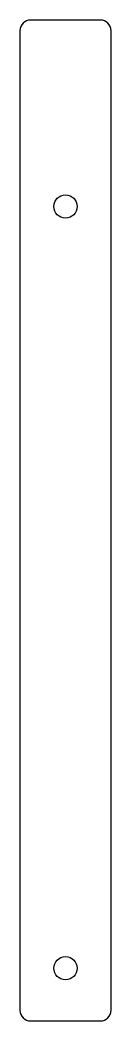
# Model space of a CAD drawing. Header units: millimetres. Extents: x 315 to 341, y 95 to 375.
import ezdxf

# ---------------------------------------------------------------- set-up
doc = ezdxf.new("R2010")
doc.units = ezdxf.units.MM
doc.layers.add('Default', color=7, linetype='Continuous')
doc.layers.add('TIRA_LATERAL_SIS', color=7, linetype='Continuous')

# ---------------------------------------------------------------- blocks, each defined once
blk = doc.blocks.new('SE')
at = {"layer": 'TIRA_LATERAL_SIS', "color": 7, "linetype": 'Continuous'}
for p, q in [((337.52, 375.17), (318.02, 375.17)), ((315.02, 372.17), (315.02, 98.17)), ((340.52, 98.17), (340.52, 372.17)), ((318.02, 95.17), (337.52, 95.17))]:
    blk.add_line(p, q, dxfattribs=at)
for centre in [(327.77, 323), (327.77, 109.92)]:
    blk.add_circle(centre, 3.25, dxfattribs=at)
for centre, start, end in [((318.02, 372.17), 90, 180), ((337.52, 372.17), 0, 90), ((318.02, 98.17), 180, 270), ((337.52, 98.17), 270, 0)]:
    blk.add_arc(centre, 3, start, end, dxfattribs=at)

msp = doc.modelspace()

# ---------------------------------------------------------------- block references
at = {"layer": 'Default'}
msp.add_blockref('SE', (0, 0), dxfattribs=at)

doc.saveas('drawing.dxf')
